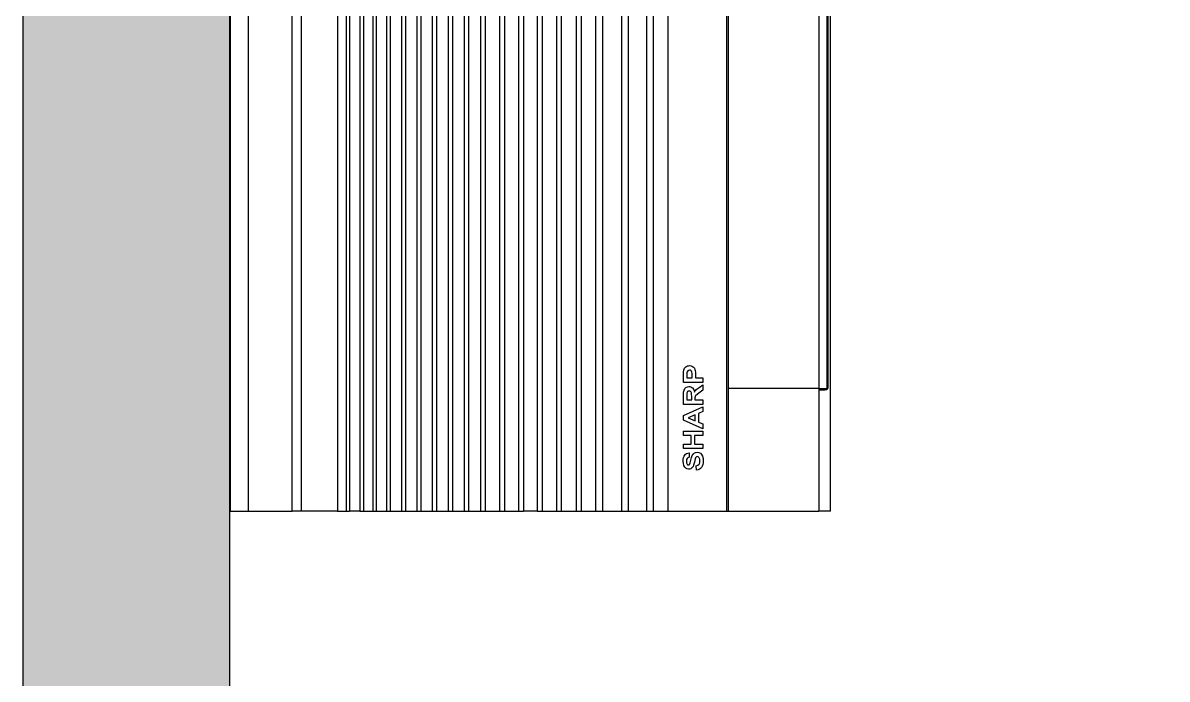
# Model space of a CAD drawing. Header units: inches. Extents: x -106706990 to 300603, y -86718466 to 1728185.
# Drawn here: x 32189 to 32742, y 35336 to 35654 of the extents above; entities that cross this region are included whole.
import ezdxf

# ---------------------------------------------------------------- set-up
doc = ezdxf.new("R2010")
doc.units = ezdxf.units.IN
doc.header["$MEASUREMENT"] = 0
for name, color, linetype in [('A-HATCH', 8, 'Continuous'), ('A-PARTITION', 4, 'Continuous'), ('Edges', 7, 'Continuous')]:
    doc.layers.add(name, color=color, linetype=linetype)

# ---------------------------------------------------------------- blocks, each defined once
blk = doc.blocks.new('air con')
at = {"layer": 'Edges'}
for p, q in [((71.402, 41.898), (152.402, 41.898)), ((71.402, 41.898), (71.402, 41.095)), ((71.402, 41.095), (152.402, 41.095)), ((71.402, 41.095), (71.402, 39.122)), ((71.402, 39.122), (152.402, 39.122)), ((71.402, 38.724), (71.402, 39.122)), ((152.402, 38.724), (71.402, 38.724)), ((71.402, 37.092), (71.402, 38.724)), ((71.402, 37.092), (71.402, 36.701)), ((152.402, 37.092), (71.402, 37.092)), ((152.402, 36.701), (71.402, 36.701)), ((71.402, 36.701), (71.402, 36.542)), ((152.402, 36.542), (71.402, 36.542)), ((71.402, 36.078), (71.402, 36.542)), ((152.402, 36.078), (71.402, 36.078)), ((71.402, 36.078), (71.402, 35.914)), ((152.402, 35.914), (71.402, 35.914)), ((71.402, 35.914), (71.402, 35.493)), ((71.402, 35.493), (71.402, 35.34)), ((152.402, 35.493), (71.402, 35.493)), ((152.402, 35.34), (71.402, 35.34)), ((71.402, 35.34), (71.402, 34.877)), ((152.402, 34.877), (71.402, 34.877)), ((71.402, 34.877), (71.402, 34.709)), ((152.402, 34.709), (71.402, 34.709)), ((71.402, 34.709), (71.402, 34.207)), ((152.402, 34.207), (71.402, 34.207)), ((71.402, 34.207), (71.402, 34.022)), ((71.402, 34.022), (71.402, 33.51)), ((152.402, 34.022), (71.402, 34.022)), ((152.402, 33.51), (71.402, 33.51)), ((71.402, 33.51), (71.402, 33.335)), ((152.402, 33.335), (71.402, 33.335)), ((71.402, 33.335), (71.402, 32.826)), ((152.402, 32.826), (71.402, 32.826)), ((71.402, 32.826), (71.402, 32.625)), ((152.402, 32.625), (71.402, 32.625)), ((71.402, 32.625), (71.402, 32.098)), ((152.402, 32.098), (71.402, 32.098)), ((71.402, 32.098), (71.402, 31.911)), ((152.402, 31.911), (71.402, 31.911)), ((71.402, 31.911), (71.402, 31.378)), ((152.402, 31.378), (71.402, 31.378)), ((71.402, 31.378), (71.402, 31.189)), ((152.402, 31.189), (71.402, 31.189)), ((71.402, 31.189), (71.402, 30.654)), ((152.402, 30.654), (71.402, 30.654)), ((71.402, 30.654), (71.402, 30.439)), ((152.402, 30.439), (71.402, 30.439)), ((71.402, 30.439), (71.402, 29.791)), ((152.402, 29.791), (71.402, 29.791)), ((71.402, 29.791), (71.402, 29.562)), ((71.402, 29.562), (71.402, 28.935)), ((152.402, 29.562), (71.402, 29.562)), ((152.402, 28.935), (71.402, 28.935)), ((71.402, 28.935), (71.402, 28.714)), ((152.402, 28.714), (71.402, 28.714)), ((71.402, 28.092), (71.402, 28.714)), ((152.402, 28.092), (71.402, 28.092)), ((71.402, 28.092), (71.402, 27.871)), ((71.402, 27.871), (71.402, 27.226)), ((152.402, 27.871), (71.402, 27.871)), ((152.402, 27.226), (71.402, 27.226)), ((71.402, 27.226), (71.402, 27.024)), ((71.402, 27.024), (71.402, 26.349)), ((152.402, 27.024), (71.402, 27.024)), ((152.402, 26.349), (71.402, 26.349)), ((71.402, 26.349), (71.402, 26.117)), ((152.402, 26.117), (71.402, 26.117)), ((71.402, 26.117), (71.402, 25.469)), ((152.402, 25.469), (71.402, 25.469)), ((71.402, 25.469), (71.402, 25.162)), ((152.402, 25.162), (71.402, 25.162)), ((71.402, 25.162), (71.402, 24.304)), ((152.402, 24.304), (71.402, 24.304)), ((71.402, 24.304), (71.402, 24.002)), ((152.402, 24.002), (71.402, 24.002)), ((71.402, 24.002), (71.402, 23.184)), ((71.402, 23.184), (71.402, 22.883)), ((152.402, 23.184), (71.402, 23.184)), ((152.402, 22.883), (71.402, 22.883)), ((71.402, 22.883), (71.402, 22.213)), ((152.402, 22.213), (71.402, 22.213)), ((71.402, 22.213), (71.402, 19.568)), ((73.283, 21.282), (73.294, 21.346)), ((73.289, 21.232), (73.283, 21.282)), ((73.306, 21.186), (73.289, 21.232)), ((73.294, 21.346), (73.326, 21.406)), ((73.334, 21.144), (73.306, 21.186)), ((73.326, 21.406), (73.378, 21.457)), ((73.374, 21.106), (73.334, 21.144)), ((73.378, 21.457), (73.448, 21.494)), ((73.448, 21.494), (73.537, 21.517)), ((73.481, 21.324), (73.473, 21.293)), ((73.473, 21.293), (73.48, 21.265)), ((73.48, 21.265), (73.502, 21.241)), ((73.504, 21.347), (73.481, 21.324)), ((73.502, 21.241), (73.567, 21.212)), ((73.563, 21.371), (73.504, 21.347)), ((73.537, 21.517), (73.642, 21.525)), ((73.64, 21.379), (73.563, 21.371)), ((73.567, 21.212), (73.685, 21.182)), ((73.713, 21.372), (73.64, 21.379)), ((73.642, 21.525), (73.729, 21.52)), ((73.685, 21.182), (73.811, 21.152)), ((73.766, 21.35), (73.713, 21.372)), ((73.729, 21.52), (73.804, 21.507)), ((73.8, 21.311), (73.766, 21.35)), ((73.82, 21.253), (73.8, 21.311)), ((73.804, 21.507), (73.868, 21.484)), ((73.811, 21.152), (73.899, 21.12)), ((74.019, 21.261), (73.82, 21.253)), ((73.868, 21.484), (73.921, 21.453)), ((73.921, 21.453), (73.962, 21.414)), ((73.962, 21.414), (73.992, 21.369)), ((73.992, 21.369), (74.011, 21.318)), ((74.011, 21.318), (74.019, 21.261)), ((74.215, 20.639), (74.215, 21.51)), ((74.215, 21.51), (74.413, 21.51)), ((74.413, 21.51), (74.413, 21.167)), ((74.413, 21.167), (74.802, 21.167)), ((74.802, 21.167), (74.802, 21.51)), ((74.802, 21.51), (75.001, 21.51)), ((75.001, 21.51), (75.001, 20.639)), ((75.106, 20.639), (75.489, 21.51)), ((75.592, 21.306), (75.459, 20.983)), ((75.489, 21.51), (75.699, 21.51)), ((75.727, 20.983), (75.592, 21.306)), ((75.699, 21.51), (76.093, 20.639)), ((76.199, 20.639), (76.199, 21.51)), ((76.199, 21.51), (76.616, 21.51)), ((76.552, 21.362), (76.397, 21.362)), ((76.397, 21.362), (76.397, 21.141)), ((76.397, 21.141), (76.544, 21.141)), ((76.544, 21.141), (76.66, 21.144)), ((76.697, 21.359), (76.552, 21.362)), ((76.616, 21.51), (76.752, 21.504)), ((76.66, 21.144), (76.722, 21.152)), ((76.74, 21.347), (76.697, 21.359)), ((76.722, 21.152), (76.754, 21.167)), ((76.772, 21.325), (76.74, 21.347)), ((76.752, 21.504), (76.845, 21.486)), ((76.754, 21.167), (76.778, 21.189)), ((76.791, 21.294), (76.772, 21.325)), ((76.778, 21.189), (76.793, 21.218)), ((76.798, 21.254), (76.791, 21.294)), ((76.793, 21.218), (76.798, 21.254)), ((76.845, 21.486), (76.91, 21.454)), ((76.91, 21.454), (76.96, 21.403)), ((76.966, 21.138), (76.938, 21.104)), ((76.96, 21.403), (76.992, 21.338)), ((76.986, 21.176), (76.966, 21.138)), ((76.999, 21.219), (76.986, 21.176)), ((76.992, 21.338), (77.003, 21.266)), ((77.003, 21.266), (76.999, 21.219)), ((77.19, 20.639), (77.19, 21.51)), ((77.19, 21.51), (77.508, 21.51)), ((77.388, 21.362), (77.388, 21.115)), ((77.484, 21.362), (77.388, 21.362)), ((77.627, 21.356), (77.484, 21.362)), ((77.508, 21.51), (77.658, 21.506)), ((77.595, 21.119), (77.654, 21.129)), ((77.671, 21.343), (77.627, 21.356)), ((77.654, 21.129), (77.689, 21.146)), ((77.658, 21.506), (77.744, 21.497)), ((77.707, 21.318), (77.671, 21.343)), ((77.689, 21.146), (77.716, 21.172)), ((77.731, 21.283), (77.707, 21.318)), ((77.716, 21.172), (77.733, 21.203)), ((77.738, 21.239), (77.731, 21.283)), ((77.733, 21.203), (77.738, 21.239)), ((77.744, 21.497), (77.822, 21.465)), ((77.822, 21.465), (77.886, 21.411)), ((77.886, 21.411), (77.911, 21.376)), ((77.935, 21.168), (77.91, 21.107)), ((77.911, 21.376), (77.929, 21.336)), ((77.929, 21.336), (77.939, 21.291)), ((77.943, 21.242), (77.935, 21.168)), ((77.939, 21.291), (77.943, 21.242)), ((73.247, 20.922), (73.441, 20.939)), ((73.262, 20.853), (73.247, 20.922)), ((73.287, 20.793), (73.262, 20.853)), ((73.322, 20.742), (73.287, 20.793)), ((73.367, 20.7), (73.322, 20.742)), ((73.422, 20.666), (73.367, 20.7)), ((73.412, 21.082), (73.374, 21.106)), ((73.462, 21.059), (73.412, 21.082)), ((73.488, 20.642), (73.422, 20.666)), ((73.441, 20.939), (73.467, 20.864)), ((73.598, 21.02), (73.462, 21.059)), ((73.467, 20.864), (73.511, 20.812)), ((73.565, 20.628), (73.488, 20.642)), ((73.511, 20.812), (73.574, 20.782)), ((73.653, 20.623), (73.565, 20.628)), ((73.574, 20.782), (73.655, 20.772)), ((73.757, 20.982), (73.598, 21.02)), ((73.771, 20.631), (73.653, 20.623)), ((73.655, 20.772), (73.739, 20.781)), ((73.739, 20.781), (73.8, 20.808)), ((73.8, 20.965), (73.757, 20.982)), ((73.867, 20.655), (73.771, 20.631)), ((73.828, 20.944), (73.8, 20.965)), ((73.8, 20.808), (73.836, 20.847)), ((73.843, 20.92), (73.828, 20.944)), ((73.836, 20.847), (73.848, 20.892)), ((73.848, 20.892), (73.843, 20.92)), ((73.943, 20.695), (73.867, 20.655)), ((73.899, 21.12), (73.961, 21.081)), ((74, 20.752), (73.943, 20.695)), ((73.961, 21.081), (74.008, 21.031)), ((74.035, 20.82), (74, 20.752)), ((74.008, 21.031), (74.037, 20.968)), ((74.047, 20.892), (74.035, 20.82)), ((74.037, 20.968), (74.047, 20.892)), ((74.413, 20.639), (74.215, 20.639)), ((74.802, 21.02), (74.413, 21.02)), ((74.413, 21.02), (74.413, 20.639)), ((74.802, 20.639), (74.802, 21.02)), ((75.001, 20.639), (74.802, 20.639)), ((75.317, 20.639), (75.106, 20.639)), ((75.398, 20.837), (75.317, 20.639)), ((75.791, 20.837), (75.398, 20.837)), ((75.459, 20.983), (75.727, 20.983)), ((75.877, 20.639), (75.791, 20.837)), ((76.093, 20.639), (75.877, 20.639)), ((76.397, 20.639), (76.199, 20.639)), ((76.437, 21.002), (76.397, 21.002)), ((76.397, 21.002), (76.397, 20.639)), ((76.496, 21), (76.437, 21.002)), ((76.537, 20.993), (76.496, 21)), ((76.568, 20.979), (76.537, 20.993)), ((76.597, 20.956), (76.568, 20.979)), ((76.702, 20.828), (76.597, 20.956)), ((76.845, 20.639), (76.702, 20.828)), ((76.804, 21.034), (76.743, 21.023)), ((76.743, 21.023), (76.802, 20.988)), ((76.802, 20.988), (76.849, 20.95)), ((76.856, 21.052), (76.804, 21.034)), ((77.082, 20.639), (76.845, 20.639)), ((76.849, 20.95), (76.899, 20.895)), ((76.901, 21.075), (76.856, 21.052)), ((76.899, 20.895), (76.962, 20.809)), ((76.938, 21.104), (76.901, 21.075)), ((76.962, 20.809), (77.082, 20.639)), ((77.388, 20.639), (77.19, 20.639)), ((77.388, 21.115), (77.497, 21.115)), ((77.518, 20.967), (77.388, 20.967)), ((77.388, 20.967), (77.388, 20.639)), ((77.497, 21.115), (77.595, 21.119)), ((77.637, 20.97), (77.518, 20.967)), ((77.724, 20.98), (77.637, 20.97)), ((77.776, 20.995), (77.724, 20.98)), ((77.827, 21.021), (77.776, 20.995)), ((77.873, 21.058), (77.827, 21.021)), ((77.91, 21.107), (77.873, 21.058)), ((152.402, 19.568), (71.402, 19.568)), ((71.402, 19.568), (71.402, 19.493)), ((152.402, 19.493), (71.402, 19.493)), ((71.402, 19.493), (71.402, 15.42)), ((76.921, 15.42), (76.921, 19.493)), ((76.921, 18.47), (76.921, 18.812)), ((76.921, 18.133), (76.921, 18.47)), ((76.921, 17.803), (76.921, 18.133)), ((76.921, 17.48), (76.921, 17.803)), ((76.921, 17.163), (76.921, 17.48)), ((76.921, 16.853), (76.921, 17.163)), ((76.921, 16.551), (76.921, 16.853)), ((76.921, 16.256), (76.921, 16.551)), ((76.921, 15.969), (76.921, 16.256)), ((76.921, 15.69), (76.921, 15.969)), ((76.921, 15.42), (76.921, 15.69)), ((76.855, 15.42), (71.402, 15.42)), ((71.402, 14.898), (71.402, 15.42)), ((76.921, 15.42), (76.855, 15.42)), ((76.855, 15.42), (76.855, 15.142)), ((76.921, 15.142), (76.855, 15.142)), ((76.855, 15.051), (76.855, 15.142)), ((76.921, 15.051), (76.855, 15.051)), ((76.921, 15.42), (76.921, 15.142)), ((146.421, 15.42), (76.921, 15.42)), ((76.921, 15.142), (76.921, 15.051)), ((146.421, 15.051), (76.921, 15.051)), ((76.921, 15.051), (76.921, 15.012)), ((146.421, 15.012), (76.921, 15.012)), ((71.402, 14.898), (152.402, 14.898))]:
    blk.add_line(p, q, dxfattribs=at)

msp = doc.modelspace()

# ---------------------------------------------------------------- hatches: boundary and pattern name
at = {"layer": 'A-HATCH'}
h = msp.add_hatch(dxfattribs=at)
h.set_pattern_fill('DOTS', color=8, scale=800)
h.set_pattern_definition([(0, (2570.67, -195605.69), (25, 50), [0, -50])])
h.paths.add_polyline_path([(33688.78, 38204.44), (32188.78, 38204.44), (32188.78, 33704.44), (32288.78, 33704.44), (32288.78, 38104.44), (33688.78, 38104.44)])
h.paths.add_polyline_path([(36238.78, 38204.44), (35338.78, 38204.44), (35338.78, 38104.44), (36238.78, 38104.44)])
h.paths.add_polyline_path([(35338.78, 38204.44), (35188.78, 38204.44), (35188.78, 38104.44), (35338.78, 38104.44)])
h.paths.add_polyline_path([(40288.78, 38204.44), (39238.78, 38204.44), (39238.78, 38104.44), (40288.78, 38104.44)])
h.paths.add_polyline_path([(42763.78, 38204.44), (41338.78, 38204.44), (41338.78, 38104.44), (42763.78, 38104.44)])
h.paths.add_polyline_path([(41338.78, 38204.44), (41188.78, 38204.44), (41188.78, 38104.44), (41338.78, 38104.44)])

# ---------------------------------------------------------------- linework, layer by layer
at = {"layer": 'A-PARTITION', "color": 8}
for p, q in [((32188.78, 38204.44), (32188.78, 33704.44)), ((32288.78, 38104.44), (32288.78, 33704.44))]:
    msp.add_line(p, q, dxfattribs=at)

# ---------------------------------------------------------------- block references
at = {"xscale": 10.74849191040555, "yscale": 10.74849191040555, "zscale": 10.74849191040555, "rotation": 90.00000000000091}
msp.add_blockref('air con', (32739.65, 34650.09), dxfattribs=at)

doc.saveas('drawing.dxf')
